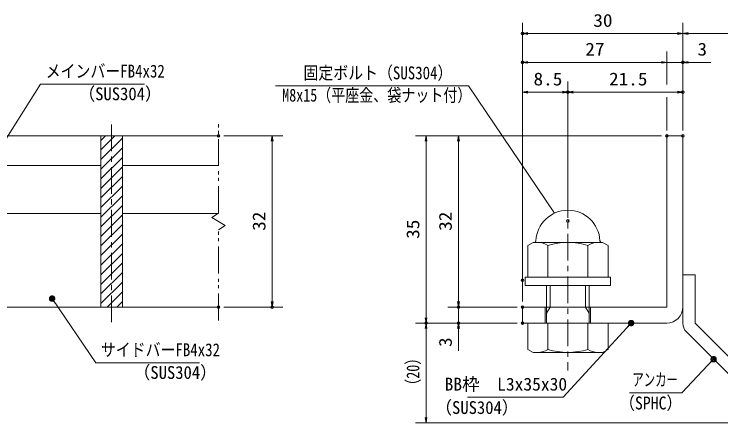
# Model space of a CAD drawing. Units: millimetres, scale not verified, with parts at other scales. Extents: x -1050 to 1050, y -742 to 742.
# Drawn here: x -337 to 325, y -502 to -120 of the extents above; entities that cross this region are included whole.
import ezdxf
from ezdxf.enums import TextEntityAlignment as Align

# ---------------------------------------------------------------- set-up
doc = ezdxf.new("R2010")
doc.units = ezdxf.units.MM
doc.header["$LTSCALE"] = 5
doc.header["$PDMODE"] = 32
doc.header["$PDSIZE"] = 2.5
doc.linetypes.add('CHAIN1', pattern=[8, 5, -1, 1, -1])
doc.linetypes.add('DOUBLE_CHAIN1', pattern=[8.8, 5, -1, 0.6, -0.6, 0.6, -1])
for name, color, linetype, lineweight in [('0-1_寸法注釈', 2, 'Continuous', 9), ('0-2_0', 2, 'Continuous', 9), ('0-3_DEFPOINTS', 134, 'Continuous', 9), ('0-4_蓋', 5, 'Continuous', 9), ('0-5_ハッチング', 4, 'Continuous', 9), ('0-6_想像線', 134, 'DOUBLE_CHAIN1', 9), ('0-7_中心線', 6, 'CHAIN1', 9), ('0-8_枠', 7, 'Continuous', 9), ('0-A_アンカー', 7, 'Continuous', 9), ('0-B_締付部品', 7, 'Continuous', 9)]:
    doc.layers.add(name, color=color, linetype=linetype, lineweight=lineweight)
doc.styles.add('ＭＳ ゴシック', font='')
doc.styles.get('ＭＳ ゴシック').set_extended_font_data('MS Gothic')

# ---------------------------------------------------------------- blocks, each defined once
blk = doc.blocks.new('_OPEN')
at = {"layer": '0-2_0'}
blk.add_line((0, 0), (-5, 0), dxfattribs=at)
blk.add_lwpolyline([(-5, 0.833), (0, 0), (-5, -0.833)], dxfattribs=at)
blk = doc.blocks.new('A$C6EB770D1')
at = {"layer": '0-A_アンカー'}
for p, q in [((130.257, 96.52), (45.237, 11.5)), ((138.388, 88.388), (130.257, 96.52)), ((138.388, 88.388), (53.368, 3.368)), ((0, 11.5), (45.237, 11.5)), ((0, 11.5), (0, 0)), ((0, 0), (45.237, 0))]:
    blk.add_line(p, q, dxfattribs=at)
blk.add_arc((45.237, 11.5), 11.5, 270, 315, dxfattribs=at)
blk = doc.blocks.new('A$C137235B9')
at = {"layer": '0-8_枠'}
for p, q in [((108.467, 61.25), (123.467, 61.25)), ((108.467, 18.75), (123.467, 18.75))]:
    blk.add_line(p, q, dxfattribs=at)
at = {"layer": '0-B_締付部品'}
for p, q in [((80.467, 80), (80.467, 0)), ((88.467, 80), (80.467, 80)), ((88.467, 80), (88.467, 0)), ((50.87, 77.528), (47.967, 72.5)), ((50.87, 77.528), (80.467, 77.528)), ((123.467, 2.472), (123.467, 77.528)), ((148.064, 77.528), (123.467, 77.528)), ((148.064, 77.528), (150.967, 72.5)), ((47.967, 72.5), (47.967, 7.5)), ((150.967, 7.5), (150.967, 72.5)), ((88.467, 60), (123.467, 60)), ((114.33, 60), (108.467, 56.615)), ((108.467, 20), (108.467, 60)), ((50.87, 58.764), (80.467, 58.764)), ((108.467, 56.615), (88.467, 56.615)), ((148.064, 58.764), (123.467, 58.764)), ((50.87, 21.236), (80.467, 21.236)), ((108.467, 23.385), (88.467, 23.385)), ((88.467, 20), (123.467, 20)), ((114.33, 20), (108.467, 23.385)), ((148.064, 21.236), (123.467, 21.236)), ((50.87, 2.472), (47.967, 7.5)), ((148.064, 2.472), (150.967, 7.5)), ((50.87, 2.472), (80.467, 2.472)), ((88.467, 0), (80.467, 0)), ((148.064, 2.472), (123.467, 2.472))]:
    blk.add_line(p, q, dxfattribs=at)
at = {"layer": '0-B_締付部品', "color": 6, "linetype": 'CHAIN1'}
blk.add_line((0, 40), (167.946, 40), dxfattribs=at)
at = {"layer": '0-B_締付部品'}
for centre, radius, start, end in [((47.967, 40), 30, 92.7294, 267.2706), ((46.467, 71.464), 1.5, 272.7294, 0), ((64.58, 68.146), 16.613, 180, 214.38425), ((134.354, 68.146), 16.613, 325.61575, 0), ((110.064, 40), 62.097, 162.41205, 197.58795), ((88.87, 40), 62.097, 342.41205, 17.58795), ((64.58, 11.854), 16.613, 145.61575, 180), ((134.354, 11.854), 16.613, 0, 34.38425), ((46.467, 8.536), 1.5, 0, 87.2706)]:
    blk.add_arc(centre, radius, start, end, dxfattribs=at)
blk = doc.blocks.new('_Dot')
at = {"layer": '0-2_0'}
for p, q in [((-2.5, 0), (-5, 0)), ((2.445, 0.5), (-2.445, 0.5)), ((1.997, 1.5), (-1.997, 1.5)), ((2.289, -0.995), (-2.289, -0.995)), ((1.499, -1.995), (-1.499, -1.995))]:
    blk.add_line(p, q, dxfattribs=at)
for points in [[(2.5, 0), (2.48, 0.313), (2.421, 0.622), (2.324, 0.92), (2.191, 1.204), (2.023, 1.469), (1.822, 1.711), (1.594, 1.926), (1.34, 2.111), (1.064, 2.262), (0.773, 2.378), (0.468, 2.456), (0.157, 2.495), (-0.157, 2.495), (-0.468, 2.456), (-0.773, 2.378), (-1.064, 2.262), (-1.34, 2.111), (-1.594, 1.926), (-1.822, 1.711), (-2.023, 1.469), (-2.191, 1.204), (-2.324, 0.92), (-2.421, 0.622), (-2.48, 0.313), (-2.5, 0), (0, 0)], [(-2.5, 0), (-2.48, -0.313), (-2.421, -0.622), (-2.324, -0.92), (-2.191, -1.204), (-2.023, -1.469), (-1.822, -1.711), (-1.594, -1.926), (-1.34, -2.111), (-1.064, -2.262), (-0.773, -2.378), (-0.468, -2.456), (-0.157, -2.495), (0.157, -2.495), (0.468, -2.456), (0.773, -2.378), (1.064, -2.262), (1.34, -2.111), (1.594, -1.926), (1.822, -1.711), (2.023, -1.469), (2.191, -1.204), (2.324, -0.92), (2.421, -0.622), (2.48, -0.313), (2.5, 0), (0, 0)]]:
    blk.add_lwpolyline(points, close=True, dxfattribs=at)

msp = doc.modelspace()

# ---------------------------------------------------------------- linework, layer by layer
at = {"layer": '0-1_寸法注釈'}
for p, q in [((138.93, -388.808), (138.93, -127.974)), ((288.93, -228.808), (288.93, -127.974)), ((288.93, -228.808), (288.93, -127.974)), ((283.93, -137.974), (143.93, -137.974)), ((293.93, -137.974), (380.45, -137.974)), ((273.93, -185.763), (273.93, -154.9)), ((268.93, -164.9), (143.93, -164.9)), ((268.93, -164.9), (263.93, -164.9)), ((273.93, -164.9), (288.93, -164.9)), ((293.93, -164.9), (315.043, -164.9)), ((138.93, -363.808), (138.93, -182.796)), ((181.43, -308.341), (181.43, -182.796)), ((181.43, -308.341), (181.43, -182.796)), ((288.93, -228.808), (288.93, -182.796)), ((143.93, -192.796), (176.43, -192.796)), ((186.43, -192.796), (283.93, -192.796)), ((273.93, -228.808), (273.93, -197.366)), ((-140.45, -233.808), (-85.285, -233.808)), ((268.93, -233.808), (38.705, -233.808)), ((268.93, -233.808), (69.081, -233.808)), ((-95.285, -238.808), (-95.285, -388.808)), ((48.705, -238.808), (48.705, -403.808)), ((79.081, -238.808), (79.081, -388.808)), ((79.081, -388.808), (79.081, -383.808)), ((-140.45, -393.808), (-85.285, -393.808)), ((133.93, -393.808), (69.081, -393.808)), ((133.93, -393.808), (69.081, -393.808)), ((79.081, -393.808), (79.081, -408.808)), ((133.93, -408.808), (38.705, -408.808)), ((133.93, -408.808), (38.705, -408.808)), ((133.93, -408.808), (69.081, -408.808)), ((48.705, -497.197), (48.705, -413.808)), ((79.081, -413.808), (79.081, -434.922)), ((372.318, -502.197), (38.705, -502.197))]:
    msp.add_line(p, q, dxfattribs=at)
for points in [[(-214.764, -185.417), (-311.954, -185.417), (-365.465, -269.666)], [(-92.102, -186.877), (88.542, -186.877), (168.973, -306.017)], [(-163.143, -446.117), (-260.333, -446.117), (-300.643, -386.797)], [(87.643, -478.289), (177.011, -478.289), (239.883, -409.541)], [(239.059, -474.061), (288.113, -474.061), (317.077, -443.37)]]:
    msp.add_lwpolyline(points, dxfattribs=at)
at = {"layer": '0-3_DEFPOINTS'}
for p in [(138.93, -137.974), (138.93, -164.9), (288.93, -164.9), (181.43, -192.796), (288.93, -192.796), (-145.45, -233.808), (273.93, -233.808), (288.93, -233.808), (288.93, -233.808), (181.43, -313.341), (138.93, -368.808), (138.93, -368.808), (-145.45, -393.808), (-95.285, -393.808), (79.081, -393.808), (138.93, -393.808), (48.705, -408.808), (79.081, -408.808), (138.93, -408.808)]:
    msp.add_point(p, dxfattribs=at)
at = {"layer": '0-4_蓋'}
for p, q in [((-845.45, -233.808), (-145.45, -233.808)), ((-255.45, -233.808), (-235.45, -233.808)), ((-255.45, -233.808), (-255.45, -393.808)), ((-235.45, -393.808), (-235.45, -233.808)), ((-360.45, -261.308), (-255.45, -261.308)), ((-235.45, -261.308), (-145.45, -261.308)), ((-360.45, -306.308), (-255.45, -306.308)), ((-235.45, -306.308), (-146.121, -306.308)), ((-845.45, -393.808), (-145.45, -393.808)), ((-255.45, -393.808), (-235.45, -393.808))]:
    msp.add_line(p, q, dxfattribs=at)
at = {"layer": '0-5_ハッチング'}
for p, q in [((-255.45, -237.907), (-251.352, -233.808)), ((-255.45, -246.887), (-242.372, -233.808)), ((-255.45, -255.867), (-235.45, -235.867)), ((-255.45, -264.847), (-235.45, -244.847)), ((-255.45, -273.828), (-235.45, -253.828)), ((-255.45, -282.808), (-235.45, -262.808)), ((-255.45, -291.788), (-235.45, -271.788)), ((-255.45, -300.768), (-235.45, -280.768)), ((-255.45, -309.749), (-235.45, -289.749)), ((-255.45, -318.729), (-235.45, -298.729)), ((-255.45, -327.709), (-235.45, -307.709)), ((-255.45, -336.689), (-235.45, -316.689)), ((-255.45, -345.67), (-235.45, -325.67)), ((-255.45, -354.65), (-235.45, -334.65)), ((-255.45, -363.63), (-235.45, -343.63)), ((-255.45, -372.61), (-235.45, -352.61)), ((-255.45, -381.591), (-235.45, -361.591)), ((-255.45, -390.571), (-235.45, -370.571)), ((-249.707, -393.808), (-235.45, -379.551)), ((-240.727, -393.808), (-235.45, -388.531))]:
    msp.add_line(p, q, dxfattribs=at)
msp.add_lwpolyline([(-235.45, -233.808), (-255.45, -233.808), (-255.45, -393.808), (-235.45, -393.808)], close=True, dxfattribs=at)
at = {"layer": '0-6_想像線'}
for p, q in [((-145.45, -305.859), (-145.45, -221.308)), ((-145.45, -305.859), (-151.743, -310.072)), ((-151.743, -310.072), (-145.45, -313.808)), ((-145.45, -406.308), (-145.45, -321.757))]:
    msp.add_line(p, q, dxfattribs=at)
msp.add_lwpolyline([(-145.45, -321.757), (-139.157, -317.545), (-145.45, -313.808)], dxfattribs=at)
at = {"layer": '0-7_中心線'}
msp.add_line((-245.45, -408.035), (-245.45, -221.106), dxfattribs=at)
at = {"layer": '0-8_枠'}
for p, q in [((273.93, -233.808), (288.93, -233.808)), ((273.93, -393.808), (273.93, -233.808)), ((288.93, -233.808), (288.93, -393.808)), ((138.93, -393.808), (273.93, -393.808)), ((138.93, -393.808), (138.93, -408.808)), ((138.93, -408.808), (273.93, -408.808))]:
    msp.add_line(p, q, dxfattribs=at)
msp.add_arc((273.93, -393.808), 15, 270, 0, dxfattribs=at)

# ---------------------------------------------------------------- block references
at = {"layer": '0-1_寸法注釈'}
for name, p, rotation in [('_OPEN', (138.93, -137.974), 180), ('_OPEN', (288.93, -137.974), 180), ('_OPEN', (138.93, -164.9), 180), ('_OPEN', (288.93, -164.9), 180), ('_OPEN', (138.93, -192.796), 180), ('_OPEN', (181.43, -192.796), 180), ('_OPEN', (-95.285, -233.808), 90), ('_OPEN', (48.705, -233.808), 90), ('_OPEN', (79.081, -233.808), 90), ('_Dot', (-301.215, -385.977), 124.85308), ('_OPEN', (-95.285, -393.808), 270), ('_OPEN', (79.081, -393.808), 270), ('_OPEN', (79.081, -393.808), 270), ('_OPEN', (48.705, -408.808), 270), ('_OPEN', (48.705, -408.808), 90), ('_OPEN', (79.081, -408.808), 90), ('_Dot', (240.564, -408.808), 47.10573), ('_Dot', (317.776, -442.654), 45.68596), ('_OPEN', (48.705, -502.197), 270)]:
    msp.add_blockref(name, p, dxfattribs=dict(at, rotation=rotation))
for p in [(288.93, -137.974), (273.93, -164.9), (273.93, -164.9), (181.43, -192.796), (288.93, -192.796)]:
    msp.add_blockref('_OPEN', p, dxfattribs=at)
at = {"layer": '0-A_アンカー', "rotation": 270}
msp.add_blockref('A$C6EB770D1', (288.93, -363.808), dxfattribs=at)
at = {"layer": '0-B_締付部品', "rotation": 270}
msp.add_blockref('A$C137235B9', (141.43, -285.341), dxfattribs=at)

# ---------------------------------------------------------------- texts
at = {"layer": '0-1_寸法注釈', "color": 7, "style": 'ＭＳ ゴシック'}
for s, height, width, p in [('30', 12.02, 1.1, (205.197, -135.287)), ('27', 12.02, 1.1, (197.697, -162.213)), ('3', 12.02, 1.1, (302.62, -162.213)), ('メインバーFB4x32', 12.03, 0.85, (-307.177, -182.73)), ('固定ボルト（SUS304）', 12.03, 0.85, (-66.009, -184.4)), ('8.5', 12.02, 1.1, (149.263, -190.109)), ('21.5', 12.02, 1.1, (219.897, -190.109)), ('（SUS304）', 12.02, 0.95, (-276.468, -203.973)), ('M8x15（平座金、袋ナット付）', 12.02, 0.8, (-85.834, -205.233)), ('サイドバーFB4x32', 12.03, 0.85, (-255.556, -443.43)), ('（SUS304）', 12.02, 0.95, (-224.847, -464.674)), ('アンカー', 12.03, 0.65, (241.765, -471.374)), ('（SPHC）', 12.03, 0.9, (229.404, -493.227)), ('（SUS304）', 12.02, 0.95, (57.418, -497.484))]:
    msp.add_text(s, height=height, dxfattribs=dict(at, width=width)).set_placement(p, align=Align.BOTTOM_LEFT)
for s, width, p in [('32', 1.1, (-97.972, -322.542)), ('32', 1.1, (76.394, -322.542)), ('35', 1.1, (46.017, -330.042)), ('3', 1.1, (76.394, -431.232)), ('（20）', 0.8, (46.017, -474.017))]:
    msp.add_text(s, height=12.02, rotation=90, dxfattribs=dict(at, width=width)).set_placement(p, align=Align.BOTTOM_LEFT)
msp.add_text('BB枠\u3000L3x35x30', height=12.03, dxfattribs=at).set_placement((66.036, -475.602), align=Align.BOTTOM_LEFT)

doc.saveas('drawing.dxf')
